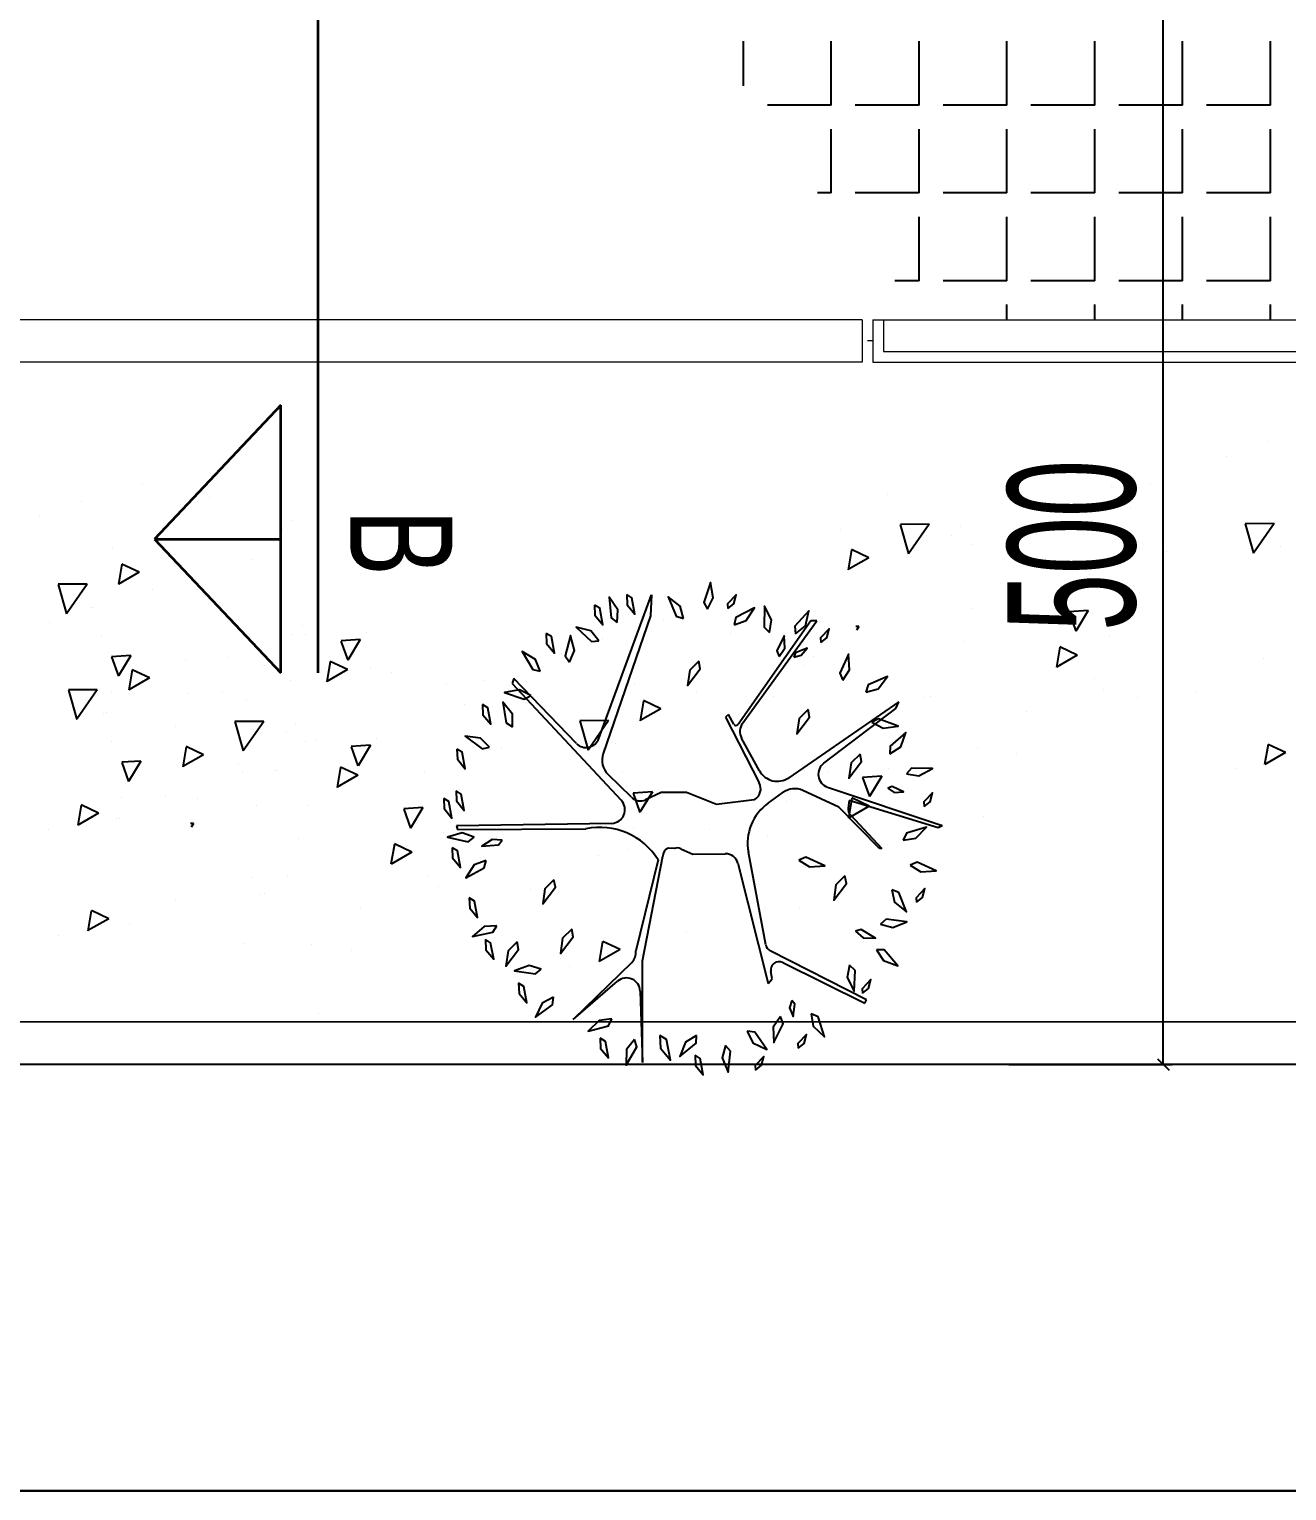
# Model space of a CAD drawing. Header units: inches. Extents: x -7543 to -822, y 102837 to 190349.
# Drawn here: x -837.31981 to -837.29028, y 102837.01408 to 102837.04841 of the extents above; entities that cross this region are included whole.
import ezdxf

# ---------------------------------------------------------------- set-up
doc = ezdxf.new("R2010")
doc.units = ezdxf.units.IN
doc.header["$MEASUREMENT"] = 0
doc.linetypes.add('ACAD_ISO03W100', pattern=[30, 12, -18])
doc.layers.get('0').update_dxf_attribs({"lineweight": 25})
for name, color, linetype, lineweight in [('ARSA', 7, 'Continuous', 30), ('BİTKİ', 96, 'Continuous', 25), ('ICOL', 55, 'Continuous', 25), ('TARAMA', 8, 'Continuous', 25), ('YAZI', 7, 'Continuous', 25)]:
    doc.layers.add(name, color=color, linetype=linetype, lineweight=lineweight)
doc.layers.add('BALKON', color=7, linetype='Continuous', lineweight=20, true_color=0xffaaa9)
doc.layers.add('DUVAR', color=7, linetype='Continuous', lineweight=35, true_color=0xfc4642)
doc.styles.add('İSİM', font='arial.ttf', dxfattribs={"width": 0.7, "height": 50})
doc.styles.add('OLCU', font='tromand.shx', dxfattribs={"width": 0.6, "height": 12})

msp = doc.modelspace()

# ---------------------------------------------------------------- linework, layer by layer
for p, q in [((-837.1072595602033, 102837.0251215506), (-837.3824230230462, 102837.0250815791)), ((-837.1879496586074, 102837.0241098292), (-837.3834437101627, 102837.0240814308))]:
    msp.add_line(p, q)
at = {"color": 0, "linetype": 'ByBlock', "lineweight": -2}
msp.add_line((-837.2933117917189, 102837.0242289293), (-837.2930417917189, 102837.0239589293), dxfattribs=at)
at = {"layer": 'ARSA', "color": 40}
msp.add_line((-837.3834437101627, 102837.0140814308), (-836.962991101425, 102837.0140814308), dxfattribs=at)
at = {"layer": 'BALKON'}
for p, q in [((-837.3002463222225, 102837.0415874989), (-837.3383713222224, 102837.0415874989)), ((-837.3002463222225, 102837.0415874989), (-837.3002463222225, 102837.0405874989)), ((-837.2999963222225, 102837.0415874989), (-837.2999963222225, 102837.0405874989)), ((-837.2999963222225, 102837.0415874989), (-837.2809963222224, 102837.0415874989)), ((-837.2997463222225, 102837.0415874989), (-837.2997463222225, 102837.0408374989)), ((-837.2999963222225, 102837.0410874989), (-837.3001213222225, 102837.0410874989)), ((-837.2997463222225, 102837.0408374989), (-837.2809963222224, 102837.0408374989)), ((-837.3002463222225, 102837.0405874989), (-837.3383713222224, 102837.0405874989)), ((-837.2999963222225, 102837.0405874989), (-837.2809963222224, 102837.0405874989))]:
    msp.add_line(p, q, dxfattribs=at)
at = {"layer": 'BİTKİ'}
for p, q in [((-837.2907181411408, 102837.0387335803), (-837.2907181411408, 102837.0387335803)), ((-837.291691129179, 102837.0383841327), (-837.291691129179, 102837.0383841327)), ((-837.29616754865, 102837.038021818), (-837.29616754865, 102837.038021818)), ((-837.2956724845678, 102837.037929397), (-837.2956724845678, 102837.037929397)), ((-837.3171533139611, 102837.0377348334), (-837.3171533139611, 102837.0377348334)), ((-837.2943858922551, 102837.0376708741), (-837.2943858922551, 102837.0376708741)), ((-837.293483373178, 102837.0377370028), (-837.293483373178, 102837.0377370028)), ((-837.3185922871655, 102837.0373103871), (-837.3185922871655, 102837.0373103871)), ((-837.3155839198147, 102837.0374156751), (-837.3155839198147, 102837.0374156751)), ((-837.2996538399568, 102837.0374746614), (-837.2996538399568, 102837.0374746614)), ((-837.3195652752037, 102837.0369609395), (-837.3195652752037, 102837.0369609395)), ((-837.3136367918918, 102837.0368786991), (-837.3136367918918, 102837.0368786991)), ((-837.2939538425982, 102837.0371798006), (-837.2939538425982, 102837.0371798006)), ((-837.3138652778449, 102837.0366660787), (-837.3138652778449, 102837.0366660787)), ((-837.3007498397862, 102837.0366701101), (-837.3007498397862, 102837.0366701101)), ((-837.2993529356469, 102837.0367769452), (-837.2991604504689, 102837.0360861853)), ((-837.2986767555985, 102837.0367805201), (-837.299351754131, 102837.0367791125)), ((-837.2986767557284, 102837.036780519), (-837.2991592685435, 102837.0360883518)), ((-837.297935197987, 102837.036725065), (-837.297935197987, 102837.036725065)), ((-837.2912529535843, 102837.0367938307), (-837.2910604684063, 102837.0361030709)), ((-837.2905767732093, 102837.0367974107), (-837.2912517717417, 102837.0367960031)), ((-837.2905767733391, 102837.0367974096), (-837.2910592861542, 102837.0361052424)), ((-837.3178466332339, 102837.0362113431), (-837.3178466332339, 102837.0362113431)), ((-837.3005004771095, 102837.0361851909), (-837.3005803107492, 102837.0357138527)), ((-837.3000918255426, 102837.0359974046), (-837.3004994489556, 102837.0361880434)), ((-837.2981466817973, 102837.0365103474), (-837.2981466817973, 102837.0365103474)), ((-837.2976875784196, 102837.036315979), (-837.2976875784196, 102837.036315979)), ((-837.2904204486414, 102837.0362530104), (-837.2904204486414, 102837.0362530104)), ((-837.317633661188, 102837.0358427181), (-837.3177134948278, 102837.0353713798)), ((-837.3172250103631, 102837.0356549401), (-837.3176326337762, 102837.0358455789)), ((-837.3163847278636, 102837.0360680988), (-837.3163847278636, 102837.0360680988)), ((-837.3145725711355, 102837.0359495853), (-837.3145725711355, 102837.0359495853)), ((-837.3000918261757, 102837.0359974036), (-837.3005792828629, 102837.0357167041)), ((-837.2930928729751, 102837.0361395841), (-837.2930928729751, 102837.0361395841)), ((-837.3172250109994, 102837.0356549392), (-837.3177124676865, 102837.0353742397)), ((-837.3139160918461, 102837.0355869), (-837.3139160918461, 102837.0355869)), ((-837.2949092442653, 102837.0356037815), (-837.2949092442653, 102837.0356037815)), ((-837.319127099609, 102837.0353706375), (-837.318934614431, 102837.0346798777)), ((-837.318450919234, 102837.0353742175), (-837.3191259177664, 102837.0353728099)), ((-837.3184509193638, 102837.0353742164), (-837.3189334321789, 102837.0346820492)), ((-837.3169128657872, 102837.0352534983), (-837.3169128657872, 102837.0352534983)), ((-837.2940881997556, 102837.0351903042), (-837.2940881997556, 102837.0351903042)), ((-837.3183518389917, 102837.034829052), (-837.3183518389917, 102837.034829052)), ((-837.3182945946661, 102837.0348298172), (-837.3182945946661, 102837.0348298172)), ((-837.3153434716407, 102837.0349343401), (-837.3153434716407, 102837.0349343401)), ((-837.3193248270297, 102837.0344796044), (-837.3193248270297, 102837.0344796044)), ((-837.3049045039495, 102837.0345304371), (-837.3049045039495, 102837.0345304371)), ((-837.2976571802371, 102837.0347931812), (-837.2976571802371, 102837.0347931812)), ((-837.2953882388946, 102837.0347216324), (-837.2952295536465, 102837.0342706865)), ((-837.2949382827982, 102837.0347553793), (-837.2953872217938, 102837.034724496)), ((-837.2949382821903, 102837.0347553783), (-837.2952285355809, 102837.0342735492)), ((-837.3181202970877, 102837.0341658762), (-837.3181202970877, 102837.0341658762)), ((-837.3136248296711, 102837.0341847437), (-837.3136248296711, 102837.0341847437)), ((-837.3133963437178, 102837.0343973641), (-837.3133963437178, 102837.0343973641)), ((-837.3133100521886, 102837.0341858649), (-837.3133100521886, 102837.0341858649)), ((-837.3118850161948, 102837.0342392583), (-837.3118850161948, 102837.0342392583)), ((-837.3033351098031, 102837.0342112788), (-837.3033351098031, 102837.0342112788)), ((-837.3003255507471, 102837.0343847797), (-837.3003944708307, 102837.0343800385)), ((-837.3003255501392, 102837.0343847787), (-837.300380796707, 102837.0342930678)), ((-837.2944503563047, 102837.0341680456), (-837.2944503563047, 102837.0341680456)), ((-837.3124878485196, 102837.0340396299), (-837.3123291632716, 102837.033588684)), ((-837.312037892925, 102837.0340733852), (-837.3124868319208, 102837.0340425019)), ((-837.3120378923171, 102837.0340733842), (-837.3123281457077, 102837.0335915552)), ((-837.306343477154, 102837.0341059908), (-837.306343477154, 102837.0341059908)), ((-837.2978489892979, 102837.0340297776), (-837.2978489892979, 102837.0340297776)), ((-837.2956089979886, 102837.0338975215), (-837.2956888316282, 102837.0334261832)), ((-837.2952003445865, 102837.0337097389), (-837.2956079679996, 102837.0339003777)), ((-837.3178751167194, 102837.0336690345), (-837.3177164314714, 102837.0332180887)), ((-837.3174251608739, 102837.0337027856), (-837.3178740998696, 102837.0336719023)), ((-837.317425160266, 102837.0337027846), (-837.3177154136567, 102837.0332209556)), ((-837.31760618506, 102837.033730008), (-837.31760618506, 102837.033730008)), ((-837.3161442796898, 102837.0335867637), (-837.3161442796898, 102837.0335867637)), ((-837.3151264234789, 102837.0336500624), (-837.3151264234789, 102837.0336500624)), ((-837.3143321229616, 102837.0334682503), (-837.3143321229616, 102837.0334682503)), ((-837.3142748786361, 102837.0334690155), (-837.3142748786361, 102837.0334690155)), ((-837.3127421820672, 102837.0335550486), (-837.3128220157068, 102837.0330837104)), ((-837.312333529407, 102837.0333672745), (-837.3127411528201, 102837.0335579133)), ((-837.307316465192, 102837.0337565432), (-837.307316465192, 102837.0337565432)), ((-837.3016164678334, 102837.0334616824), (-837.3016164678334, 102837.0334616824)), ((-837.3013879818802, 102837.0336743028), (-837.3013879818802, 102837.0336743028)), ((-837.2952003452203, 102837.033709738), (-837.2956878019074, 102837.0334290385)), ((-837.2908200202323, 102837.0336217358), (-837.2908200202323, 102837.0336217358)), ((-837.3173932130142, 102837.033361383), (-837.3174730466538, 102837.0328900448)), ((-837.3169845628255, 102837.0331736041), (-837.3174720195126, 102837.0328929046)), ((-837.3169845621892, 102837.0331736051), (-837.3173921856023, 102837.0333642439)), ((-837.3136756436721, 102837.0331055649), (-837.3136756436721, 102837.0331055649)), ((-837.3123335300439, 102837.0333672736), (-837.3128209867311, 102837.033086574)), ((-837.3117928846631, 102837.0333942285), (-837.3117928846631, 102837.0333942285)), ((-837.311297820581, 102837.0333018075), (-837.311297820581, 102837.0333018075)), ((-837.3091087091912, 102837.0331094133), (-837.3091087091912, 102837.0331094133)), ((-837.2948013756213, 102837.0331670002), (-837.2948013756213, 102837.0331670002)), ((-837.3188866514352, 102837.0328893024), (-837.318694166257, 102837.0321985426)), ((-837.3182104710601, 102837.0328928824), (-837.3188854695925, 102837.0328914749)), ((-837.31821047119, 102837.0328928814), (-837.3186929840051, 102837.0322007142)), ((-837.3178743594507, 102837.032839462), (-837.3178743594507, 102837.032839462)), ((-837.3160892214364, 102837.0328182346), (-837.3160892214364, 102837.0328182346)), ((-837.31527917597, 102837.0328470719), (-837.31527917597, 102837.0328470719)), ((-837.3100112282682, 102837.0330432846), (-837.3100112282682, 102837.0330432846)), ((-837.3055978232223, 102837.0330069468), (-837.3055978232223, 102837.0330069468)), ((-837.304135917852, 102837.0328637025), (-837.304135917852, 102837.0328637025)), ((-837.2986545615462, 102837.0327470219), (-837.2986545615462, 102837.0327470219)), ((-837.2945825045622, 102837.0329109474), (-837.2945825045622, 102837.0329109474)), ((-837.2924192806532, 102837.032820404), (-837.2924192806532, 102837.032820404)), ((-837.3147128108682, 102837.0326532783), (-837.3147128108682, 102837.0326532783)), ((-837.3095791786112, 102837.0325522111), (-837.3095791786112, 102837.0325522111)), ((-837.3053848511764, 102837.0326383218), (-837.3054646848161, 102837.0321669835)), ((-837.3049762009878, 102837.0324505429), (-837.3054636576749, 102837.0321698434)), ((-837.3049762003516, 102837.0324505438), (-837.3053838237646, 102837.0326411826)), ((-837.302323761124, 102837.032745189), (-837.302323761124, 102837.032745189)), ((-837.2987827310103, 102837.0327122645), (-837.2987827310103, 102837.0327122645)), ((-837.2937905072562, 102837.0327097344), (-837.2937905072562, 102837.0327097344)), ((-837.318694166257, 102837.0321985426), (-837.318694166257, 102837.0321985426)), ((-837.3180541464922, 102837.0323484821), (-837.3180541464922, 102837.0323484821)), ((-837.3179969021667, 102837.0323492474), (-837.3179969021667, 102837.0323492474)), ((-837.31497827166, 102837.0321493556), (-837.3147857864819, 102837.0314585958)), ((-837.3143020916116, 102837.0321529305), (-837.3149770901441, 102837.032151523)), ((-837.3143020917414, 102837.0321529295), (-837.3147846045565, 102837.0314607623)), ((-837.3135605340002, 102837.0320974754), (-837.3135605340002, 102837.0320974754)), ((-837.3068782895974, 102837.0321662412), (-837.3066858044194, 102837.0314754814)), ((-837.3062021092223, 102837.0321698212), (-837.3068771077549, 102837.0321684136)), ((-837.3062021093523, 102837.0321698201), (-837.3066846221674, 102837.0314776529)), ((-837.3016672818344, 102837.0323825036), (-837.3016672818344, 102837.0323825036)), ((-837.2963988758524, 102837.0323751448), (-837.2963988758524, 102837.0323751448)), ((-837.3163751757993, 102837.0320425206), (-837.3163751757993, 102837.0320425206)), ((-837.3137720178105, 102837.0318827579), (-837.3137720178105, 102837.0318827579)), ((-837.3116445680208, 102837.0317579233), (-837.3116445680208, 102837.0317579233)), ((-837.3178798489138, 102837.0316845411), (-837.3178798489138, 102837.0316845411)), ((-837.3161258131225, 102837.0315576014), (-837.3162056467623, 102837.0310862632)), ((-837.3157171615558, 102837.031369815), (-837.3161247849688, 102837.0315604538)), ((-837.3133129144328, 102837.0316883895), (-837.3133129144328, 102837.0316883895)), ((-837.3130696040148, 102837.0317045299), (-837.3130696040148, 102837.0317045299)), ((-837.3122474003457, 102837.0315582948), (-837.3120887150976, 102837.031107349)), ((-837.3117974447512, 102837.0315920501), (-837.3122463837469, 102837.0315611668)), ((-837.3117974441432, 102837.0315920492), (-837.3120876975338, 102837.0311102201)), ((-837.3087182089882, 102837.0315119946), (-837.3087182089882, 102837.0315119946)), ((-837.3060457846545, 102837.0316254209), (-837.3060457846545, 102837.0316254209)), ((-837.2991468118242, 102837.0315645444), (-837.2991468118242, 102837.0315645444)), ((-837.2975512967985, 102837.0315492077), (-837.2975512967985, 102837.0315492077)), ((-837.2966234858949, 102837.0313993802), (-837.2966234858949, 102837.0313993802)), ((-837.2907175188677, 102837.031609852), (-837.2907973525074, 102837.0311385137)), ((-837.290308864265, 102837.0314220724), (-837.290796320952, 102837.0311413728)), ((-837.2903088636303, 102837.0314220733), (-837.2907164870434, 102837.0316127121)), ((-837.3176346685456, 102837.0311876995), (-837.3174759832975, 102837.0307367536)), ((-837.3171847127, 102837.0312214506), (-837.3176336516958, 102837.0311905673)), ((-837.3171847120921, 102837.0312214496), (-837.3174749654828, 102837.0307396205)), ((-837.3157171621889, 102837.0313698141), (-837.316204618876, 102837.0310891146)), ((-837.3148859753051, 102837.0311687273), (-837.3148859753051, 102837.0311687273)), ((-837.3125017338932, 102837.0310737136), (-837.3125815675329, 102837.0306023753)), ((-837.3120930812331, 102837.0308859394), (-837.3125007046461, 102837.0310765782)), ((-837.2996362061831, 102837.031034862), (-837.2996362061831, 102837.031034862)), ((-837.2914898450131, 102837.0310340185), (-837.2914898450131, 102837.0310340185)), ((-837.3147996837758, 102837.0309572282), (-837.3147996837758, 102837.0309572282)), ((-837.3140344304621, 102837.0309876804), (-837.3140344304621, 102837.0309876804)), ((-837.3139771861365, 102837.0309884456), (-837.3139771861365, 102837.0309884456)), ((-837.31209308187, 102837.0308859385), (-837.3125805385572, 102837.030605239)), ((-837.3105345802785, 102837.030976192), (-837.3105345802785, 102837.030976192)), ((-837.305871487076, 102837.0309614799), (-837.305871487076, 102837.0309614799)), ((-837.3010612421771, 102837.0309814686), (-837.3010612421771, 102837.0309814686)), ((-837.3002390385079, 102837.0308352336), (-837.30008035326, 102837.0303842877)), ((-837.2997890829134, 102837.0308689889), (-837.3002380219092, 102837.0308381056)), ((-837.2997890823054, 102837.0308689879), (-837.3000793356962, 102837.0303871589)), ((-837.3176339112767, 102837.030358127), (-837.3176339112767, 102837.030358127)), ((-837.3166160550661, 102837.0304214256), (-837.3166160550661, 102837.0304214256)), ((-837.3097135357688, 102837.0305627147), (-837.3097135357688, 102837.0305627147)), ((-837.3056263067078, 102837.0304646382), (-837.3054676214598, 102837.0300136924)), ((-837.3051763508623, 102837.0304983893), (-837.3056252898581, 102837.030467506)), ((-837.3051763502544, 102837.0304983883), (-837.3054666036451, 102837.0300165593)), ((-837.3028776134673, 102837.030445666), (-837.3028776134673, 102837.030445666)), ((-837.3004933720555, 102837.0303506523), (-837.3005732056952, 102837.029879314)), ((-837.3000847193954, 102837.0301628782), (-837.3004923428084, 102837.030353517)), ((-837.3185916648923, 102837.0301866588), (-837.3186714985321, 102837.0297153205)), ((-837.3181830096551, 102837.0299988801), (-837.3185906330681, 102837.0301895189)), ((-837.3158487732625, 102837.0303368995), (-837.3158487732625, 102837.0303368995)), ((-837.3144723626942, 102837.0301719432), (-837.3144723626942, 102837.0301719432)), ((-837.3132825162502, 102837.0301655917), (-837.3132825162502, 102837.0301655917)), ((-837.3110135749077, 102837.0300940429), (-837.3108548896597, 102837.029643097)), ((-837.3105636188112, 102837.0301277897), (-837.311012557807, 102837.0300969064)), ((-837.3105636182033, 102837.0301277887), (-837.3108538715941, 102837.0296459597)), ((-837.3020260686244, 102837.0302646192), (-837.3020260686244, 102837.0302646192)), ((-837.3000847200324, 102837.0301628773), (-837.3005721767195, 102837.0298821777)), ((-837.3181830102897, 102837.0299988792), (-837.3186704669768, 102837.0297181796)), ((-837.3184537180832, 102837.0297172076), (-837.3184537180832, 102837.0297172076)), ((-837.3177564539927, 102837.0298679123), (-837.3177564539927, 102837.0298679123)), ((-837.3176992096671, 102837.0298686775), (-837.3176992096671, 102837.0298686775)), ((-837.3159508867601, 102837.0297571902), (-837.3160198068439, 102837.029752449)), ((-837.3159508861523, 102837.0297571892), (-837.3160061327202, 102837.0296654783)), ((-837.2974019234537, 102837.029918788), (-837.2974019234537, 102837.029918788)), ((-837.3193639910378, 102837.0296108253), (-837.3193639910378, 102837.0296108253)), ((-837.3134743253111, 102837.0294021881), (-837.3134743253111, 102837.0294021881)), ((-837.3100756923177, 102837.0295404561), (-837.3100756923177, 102837.0295404561)), ((-837.3056255494391, 102837.0296350657), (-837.3056255494391, 102837.0296350657)), ((-837.3038404114247, 102837.0296138382), (-837.3038404114247, 102837.0296138382)), ((-837.3024640008565, 102837.0294488819), (-837.3024640008565, 102837.0294488819)), ((-837.3112343340017, 102837.029269932), (-837.3113141676414, 102837.0287985937)), ((-837.3108256812334, 102837.0290821485), (-837.3113131379206, 102837.028801449)), ((-837.3108256805996, 102837.0290821494), (-837.3112333040126, 102837.0292727882)), ((-837.3064453562455, 102837.0289941463), (-837.3064453562455, 102837.0289941463)), ((-837.305748092155, 102837.029144851), (-837.305748092155, 102837.029144851)), ((-837.3145592356019, 102837.0284758931), (-837.3145592356019, 102837.0284758931)), ((-837.3137367379627, 102837.0285071106), (-837.3137367379627, 102837.0285071106)), ((-837.3104267116345, 102837.0285394106), (-837.3104267116345, 102837.0285394106)), ((-837.3102078405753, 102837.0282833578), (-837.3102078405753, 102837.0282833578)), ((-837.3163756068922, 102837.0279400905), (-837.3163756068922, 102837.0279400905)), ((-837.3144080670234, 102837.028084675), (-837.3144080670234, 102837.028084675)), ((-837.3142798975593, 102837.0281194323), (-837.3142798975593, 102837.0281194323)), ((-837.3094158432693, 102837.0280821449), (-837.3094158432693, 102837.0280821449)), ((-837.3080446166664, 102837.0281928145), (-837.3080446166664, 102837.0281928145)), ((-837.3183512167185, 102837.0277053237), (-837.3184310503582, 102837.0272339855)), ((-837.3179425614811, 102837.027517545), (-837.3183501848941, 102837.0277081838)), ((-837.3120242118655, 102837.0277475553), (-837.3120242118655, 102837.0277475553)), ((-837.3025508737642, 102837.0277528319), (-837.3025508737642, 102837.0277528319)), ((-837.301728376125, 102837.0277840493), (-837.301728376125, 102837.0277840493)), ((-837.3179425621157, 102837.0275175441), (-837.3184300188028, 102837.0272368446)), ((-837.3174587614932, 102837.0273873424), (-837.3174587614932, 102837.0273873424)), ((-837.319123542864, 102837.0271294902), (-837.319123542864, 102837.0271294902)), ((-837.3147721478374, 102837.0269369549), (-837.3147721478374, 102837.0269369549)), ((-837.3131766328115, 102837.0269216182), (-837.3131766328115, 102837.0269216182)), ((-837.3063428548808, 102837.0269822625), (-837.3064226885205, 102837.0265109242)), ((-837.3059341996435, 102837.0267944838), (-837.3063418230565, 102837.0269851226)), ((-837.3043672450544, 102837.0272170293), (-837.3043672450544, 102837.0272170293)), ((-837.312248821908, 102837.0267717907), (-837.312248821908, 102837.0267717907)), ((-837.305934200278, 102837.0267944829), (-837.3064216569651, 102837.0265137833)), ((-837.3054503996556, 102837.0266642812), (-837.3054503996556, 102837.0266642812)), ((-837.3071151810262, 102837.026406429), (-837.3071151810262, 102837.026406429)), ((-837.3130272594667, 102837.0252911985), (-837.3130272594667, 102837.0252911985))]:
    msp.add_line(p, q, dxfattribs=at)
at = {"layer": 'BİTKİ', "color": 11}
for p, q in [((-837.3064322517018, 102837.0317495238), (-837.3051982903924, 102837.0351278675)), ((-837.3051982903924, 102837.0351278675), (-837.3052174117845, 102837.0346309037)), ((-837.3052174117845, 102837.0346309037), (-837.3063309672447, 102837.0313998294)), ((-837.3014504928832, 102837.0345162196), (-837.3031634377595, 102837.0320801944)), ((-837.303065962025, 102837.0320925215), (-837.3013166431382, 102837.0345162196)), ((-837.3013166431382, 102837.0345162196), (-837.3014504928832, 102837.0345162196)), ((-837.3084271835318, 102837.0331563746), (-837.3084717251039, 102837.0330450637)), ((-837.3069572892065, 102837.0316300516), (-837.3084271835318, 102837.0331563746)), ((-837.3084717251039, 102837.0330450637), (-837.3059071379762, 102837.0302981508)), ((-837.2993881450818, 102837.0326148866), (-837.301973223012, 102837.0308257251)), ((-837.3011452946862, 102837.0311707316), (-837.2994583323274, 102837.0324559026)), ((-837.2994583323274, 102837.0324559026), (-837.2993881450818, 102837.0326148866)), ((-837.3033876738094, 102837.0323167096), (-837.3034544867803, 102837.0322499233)), ((-837.3034544867803, 102837.0322499233), (-837.3026638372419, 102837.030707792)), ((-837.3032614293334, 102837.0320872635), (-837.3033876738094, 102837.0323167096)), ((-837.3026595907011, 102837.0309934371), (-837.303080886122, 102837.0317591308)), ((-837.3056692269151, 102837.0303710622), (-837.3062123410858, 102837.0309019178)), ((-837.3049688336866, 102837.0304831678), (-837.3053341275398, 102837.0303136329)), ((-837.3043760696004, 102837.0304831678), (-837.3049688336866, 102837.0304831678)), ((-837.3036685771613, 102837.0301964579), (-837.3043760696004, 102837.0304831678)), ((-837.3024570397338, 102837.0302313096), (-837.3021096492884, 102837.0304800974)), ((-837.3008003646205, 102837.0301391162), (-837.3016395920475, 102837.0305301652)), ((-837.3010598867207, 102837.0306061928), (-837.2983714953818, 102837.0297089389)), ((-837.3027882223153, 102837.0303064597), (-837.3036685771613, 102837.0301964579)), ((-837.3027655751412, 102837.0303213675), (-837.3027882223153, 102837.0303064597)), ((-837.2998442940835, 102837.0291643027), (-837.3008003646205, 102837.0301391162)), ((-837.3005517865226, 102837.030292028), (-837.3005767039905, 102837.0301176732)), ((-837.2984671023426, 102837.0296515969), (-837.3005517865226, 102837.030292028)), ((-837.3061299422407, 102837.0297573158), (-837.3097731086605, 102837.029702587)), ((-837.3097731086605, 102837.029702587), (-837.3097508384868, 102837.0296135379)), ((-837.3005257494425, 102837.0299555875), (-837.2997869299071, 102837.0291643027)), ((-837.2983714953818, 102837.0297089389), (-837.2984671023426, 102837.0296515969)), ((-837.3097508384868, 102837.0296135379), (-837.3067344660808, 102837.0296309681)), ((-837.3054086261708, 102837.0265265717), (-837.3049312770548, 102837.0289846845)), ((-837.3046599897565, 102837.0291666902), (-837.3048049395718, 102837.0291728775)), ((-837.3045072451971, 102837.0291615986), (-837.3042230984632, 102837.0290305045)), ((-837.3042230984632, 102837.0290305045), (-837.3034632083132, 102837.0290448365)), ((-837.3025128493409, 102837.026905018), (-837.3029198775062, 102837.0290796697)), ((-837.2997869299071, 102837.0291643027), (-837.2998442940835, 102837.0291643027)), ((-837.3050403152644, 102837.0289007764), (-837.3055651446965, 102837.0267639103)), ((-837.3031675136023, 102837.0288191219), (-837.3024522971183, 102837.0259942421)), ((-837.3001502363577, 102837.0256091006), (-837.3024091666495, 102837.0267661193)), ((-837.305658865416, 102837.0264896671), (-837.3070339468276, 102837.0251503645)), ((-837.3054086261708, 102837.024137323), (-837.3054086261708, 102837.0265265717)), ((-837.3023632139739, 102837.0261055529), (-837.3023948169548, 102837.0262743998)), ((-837.3021141072297, 102837.0264868583), (-837.300188479142, 102837.0255326445)), ((-837.3070339468276, 102837.0251503645), (-837.30599300362, 102837.0260495956)), ((-837.3024522971183, 102837.0259942421), (-837.3023632139739, 102837.0261055529)), ((-837.3054632888768, 102837.0258175402), (-837.3054086261708, 102837.024137323)), ((-837.300188479142, 102837.0255326445), (-837.3001502363577, 102837.0256091006))]:
    msp.add_line(p, q, dxfattribs=at)
at = {"layer": 'BİTKİ', "color": 3}
for points in [[(-837.3038776337473, 102837.0347878149), (-837.3037440085934, 102837.0350549614), (-837.3038108209379, 102837.0354111569), (-837.3039667168733, 102837.0349436503)], [(-837.3065346680414, 102837.0348848918), (-837.3065254186508, 102837.0346461093), (-837.3063413316725, 102837.0344221247), (-837.3064121674812, 102837.0348099605)], [(-837.3059991500429, 102837.0344768777), (-837.3059857356368, 102837.0347752784), (-837.306191649552, 102837.0350735042), (-837.3061439154701, 102837.034583007)], [(-837.3057774586808, 102837.0351297763), (-837.3057682092901, 102837.0348909938), (-837.3055841223118, 102837.0346670092), (-837.3056549581206, 102837.035054845)], [(-837.3044469124936, 102837.0345684379), (-837.3045228294399, 102837.0348573315), (-837.3048081032803, 102837.0350808444), (-837.3046166865392, 102837.0346267236)], [(-837.3034011622462, 102837.0348053139), (-837.3032603847985, 102837.0349162281), (-837.303205687864, 102837.0351266808), (-837.3034097282016, 102837.0349126731)], [(-837.3032567813674, 102837.0344197293), (-837.3029748100324, 102837.0345182943), (-837.3027745995471, 102837.0348203787), (-837.3032121286312, 102837.0345935872)], [(-837.3024223533068, 102837.0342401074), (-837.30237420327, 102837.0345349031), (-837.3025439029933, 102837.0348551236), (-837.3025537426631, 102837.0343624074)], [(-837.3018130626167, 102837.0342089718), (-837.301582331718, 102837.0343986719), (-837.3014984900303, 102837.0347512478), (-837.3018310601597, 102837.0343875678)], [(-837.3076704820825, 102837.0342170255), (-837.3076612326918, 102837.033978243), (-837.3074771457134, 102837.0337542585), (-837.3075479815222, 102837.0341420942)], [(-837.3071218097998, 102837.0335450099), (-837.3070063822541, 102837.0338205083), (-837.3070969077121, 102837.0341714276), (-837.3072211329279, 102837.033694527)], [(-837.3064299833783, 102837.0340449203), (-837.306616840578, 102837.0342779595), (-837.3069683620969, 102837.0343661174), (-837.3066087866385, 102837.0340291137)], [(-837.302199859174, 102837.0336730489), (-837.3020669892269, 102837.0338716647), (-837.3020842639198, 102837.0341610756), (-837.3022549206776, 102837.0338056737)], [(-837.3012186177552, 102837.0340038742), (-837.3010778403075, 102837.0341147884), (-837.301023143373, 102837.0343252412), (-837.3012271837105, 102837.0341112334)], [(-837.3078107820626, 102837.033329924), (-837.3079198978769, 102837.0336079827), (-837.3082293089763, 102837.0337966729), (-837.3079861985333, 102837.0333679966)], [(-837.3018524740689, 102837.0336608172), (-837.3016787546103, 102837.033704883), (-837.3015431876343, 102837.0338748939), (-837.3018166325555, 102837.0337623787)], [(-837.3040861978516, 102837.0335631977), (-837.3042984285861, 102837.0333530049), (-837.3043493595392, 102837.032994194), (-837.3040517877727, 102837.0333870262)], [(-837.3007063704939, 102837.0331167002), (-837.3005424790528, 102837.033366425), (-837.3005672620352, 102837.0337279841), (-837.3007766567474, 102837.0332818677)], [(-837.3001624197553, 102837.0328404355), (-837.2998744785805, 102837.0329198885), (-837.2996544798502, 102837.0332078812), (-837.3001062197768, 102837.0330109114)], [(-837.3080286749894, 102837.0327600756), (-837.3082941631351, 102837.0328969659), (-837.3086511510683, 102837.0328345254), (-837.3081855907561, 102837.0326729097)], [(-837.3091626295572, 102837.03254736), (-837.3091533801667, 102837.0323085775), (-837.3089692931883, 102837.032084593), (-837.309040128997, 102837.0324724287)], [(-837.308457357996, 102837.0320219936), (-837.3084639649917, 102837.0323206225), (-837.3086893958385, 102837.0326043832), (-837.3086089082836, 102837.0321181859)], [(-837.3015198305425, 102837.0324296617), (-837.301732061277, 102837.0322194689), (-837.30178299223, 102837.031860658), (-837.3014854204635, 102837.0322534902)], [(-837.300020529359, 102837.0321327549), (-837.2997586056041, 102837.0319891623), (-837.2994001462193, 102837.0320425108), (-837.2998614492062, 102837.0322159052)], [(-837.3089992821717, 102837.0315452726), (-837.309212061091, 102837.0317549104), (-837.3095714693845, 102837.0318014386), (-837.3091750185848, 102837.0315087052)], [(-837.2995956730724, 102837.0313924635), (-837.299344378546, 102837.0315539379), (-837.2992199595847, 102837.0318943187), (-837.2995927030913, 102837.0315719395)], [(-837.3097639425175, 102837.0315010362), (-837.3097546931269, 102837.0312622537), (-837.3095706061486, 102837.0310382692), (-837.3096414419573, 102837.0314261049)], [(-837.3002963297458, 102837.0313856154), (-837.3005085604804, 102837.0311754226), (-837.3005594914333, 102837.0308166117), (-837.3002619196668, 102837.0312094439)], [(-837.2992111163098, 102837.0309188385), (-837.2989157525037, 102837.0308743062), (-837.29859763651, 102837.031047919), (-837.2990904362964, 102837.0310517173)], [(-837.3100757348534, 102837.0303434013), (-837.3100664854627, 102837.0301046188), (-837.3098823984843, 102837.0298806342), (-837.3099532342932, 102837.03026847)], [(-837.309786213764, 102837.0305214989), (-837.3097769643733, 102837.0302827164), (-837.309592877395, 102837.0300587318), (-837.3096637132038, 102837.0304465676)], [(-837.299644845979, 102837.0305813399), (-837.2994958577029, 102837.0304817269), (-837.2992788029732, 102837.0304947406), (-837.2995453883793, 102837.0306226624)], [(-837.2987910942028, 102837.030152512), (-837.298650316755, 102837.0302634261), (-837.2985956198206, 102837.0304738789), (-837.298799660158, 102837.0302598711)], [(-837.2992823107169, 102837.0293655336), (-837.2989870642118, 102837.0294108371), (-837.2987349564755, 102837.0296711847), (-837.2992065980379, 102837.0295282851)], [(-837.3093591479046, 102837.0294315058), (-837.3096387985205, 102837.0295364745), (-837.3099860590492, 102837.0294327956), (-837.3095048178375, 102837.0293266214)], [(-837.3087016268254, 102837.0293644916), (-837.3089400681242, 102837.0293802524), (-837.3091820679681, 102837.0292205866), (-837.3087889524703, 102837.0292504945)], [(-837.3098752968899, 102837.0291857664), (-837.3098660474993, 102837.0289469838), (-837.309681960521, 102837.0287229993), (-837.3097527963298, 102837.0291108351)], [(-837.3090814668108, 102837.0288882767), (-837.3093608423524, 102837.0287825781), (-837.3095533116164, 102837.0284755035), (-837.3091216870495, 102837.0287133402)], [(-837.3017355514464, 102837.028893877), (-837.3014838360945, 102837.0287330595), (-837.3011226079824, 102837.0287622732), (-837.301571258069, 102837.0289661829)], [(-837.2991236412881, 102837.0287764423), (-837.2988719259362, 102837.0286156248), (-837.2985106978241, 102837.0286448385), (-837.2989593479106, 102837.0288487482)], [(-837.307488127032, 102837.0284324563), (-837.3077003577665, 102837.0282222635), (-837.3077512887195, 102837.0278634526), (-837.307453716953, 102837.0282562848)], [(-837.3006544278235, 102837.028521946), (-837.300866658558, 102837.0283117532), (-837.300917589511, 102837.0279529423), (-837.3006200177446, 102837.0283457745)], [(-837.3094744214281, 102837.0280058692), (-837.3094651720376, 102837.0277670866), (-837.3092810850592, 102837.0275431021), (-837.3093519208679, 102837.0279309379)], [(-837.2995546072543, 102837.0281974665), (-837.2994860561873, 102837.0279067369), (-837.2992065543816, 102837.0276760468), (-837.2993863691921, 102837.0281348852)], [(-837.2989692609198, 102837.027904029), (-837.2988284834719, 102837.0280149432), (-837.2987737865375, 102837.0282253959), (-837.298977826875, 102837.0280113881)], [(-837.3088281552066, 102837.0273541132), (-837.3091263233871, 102837.0273362627), (-837.3094013916507, 102837.0271003037), (-837.3089185710046, 102837.0271990473)], [(-837.3070703463289, 102837.0272690908), (-837.3072825770633, 102837.0270588979), (-837.3073335080164, 102837.0267000871), (-837.3070359362499, 102837.0270929192)], [(-837.3004076756727, 102837.0272243835), (-837.3002240366058, 102837.0270714805), (-837.2999344054331, 102837.0270584088), (-837.3002700219673, 102837.0272652803)], [(-837.2998204666254, 102837.0273863851), (-837.2995323189446, 102837.0273076843), (-837.2991961141512, 102837.0274429822), (-837.2996851026587, 102837.0275042708)], [(-837.3090958167478, 102837.0270263319), (-837.3090865673572, 102837.0267875493), (-837.3089024803788, 102837.0265635648), (-837.3089733161876, 102837.0269514006)], [(-837.308353529751, 102837.0269707918), (-837.3085657604854, 102837.026760599), (-837.3086166914385, 102837.0264017882), (-837.308319119672, 102837.0267946203)], [(-837.2999151199161, 102837.0267836867), (-837.2997505768894, 102837.0265343907), (-837.2994086962814, 102837.0264141541), (-837.299735620992, 102837.0267829173)], [(-837.3077840423589, 102837.0263350102), (-837.3080700970418, 102837.026421008), (-837.3084096314526, 102837.0262942974), (-837.3079223583239, 102837.0262206023)], [(-837.3005443176147, 102837.0264300556), (-837.3005999434477, 102837.0261365787), (-837.3004384359693, 102837.0258121492), (-837.3004160785762, 102837.0263044562)], [(-837.3083163366057, 102837.0260022704), (-837.308307087215, 102837.0257634878), (-837.3081230002366, 102837.0255395033), (-837.3081938360455, 102837.025927339)], [(-837.3002387001146, 102837.0257668568), (-837.3000979226669, 102837.025877771), (-837.3000432257325, 102837.0260882237), (-837.30024726607, 102837.0258742159)], [(-837.3074981175389, 102837.0256722948), (-837.3077632472971, 102837.0255347116), (-837.3079185614938, 102837.025207272), (-837.3075176454893, 102837.0254938596)], [(-837.3019037084379, 102837.0255933458), (-837.3019524060671, 102837.0254208675), (-837.3018729558012, 102837.0252184576), (-837.3018336743056, 102837.0255115254)], [(-837.3021673337815, 102837.0252179969), (-837.3023375183025, 102837.0249725175), (-837.3023219312619, 102837.0246104453), (-837.3021012674614, 102837.0250510966)], [(-837.3014486983487, 102837.0252851372), (-837.3013997786314, 102837.0249904683), (-837.3011363597905, 102837.0247415713), (-837.3012850308728, 102837.0252114255)], [(-837.3061297664573, 102837.0251659768), (-837.3064260688676, 102837.0251281908), (-837.3066847111413, 102837.0248743338), (-837.3062095905257, 102837.0250052019)], [(-837.3029479793527, 102837.0248728495), (-837.3028136570142, 102837.0246060529), (-837.3024881461411, 102837.0244467361), (-837.3027697969875, 102837.0248511355)], [(-837.3064010428875, 102837.0247110621), (-837.3063917934969, 102837.0244722795), (-837.3062077065185, 102837.024248295), (-837.3062785423273, 102837.0246361307)], [(-837.3055990104976, 102837.0246768522), (-837.3057852584894, 102837.0244433258), (-837.3057939633838, 102837.0240810229), (-837.3055442740402, 102837.0245059009)], [(-837.3049965608083, 102837.0247730757), (-837.3049823671888, 102837.0244747111), (-837.304749798217, 102837.0241967707), (-837.3048426150225, 102837.0246807656)], [(-837.304143021515, 102837.0247708663), (-837.3043983382742, 102837.02461583), (-837.3045313668122, 102837.0242787208), (-837.3041505513802, 102837.0245915237)], [(-837.3034592069429, 102837.0245399067), (-837.3035343691986, 102837.0242508158), (-837.3033949596352, 102837.023916295), (-837.3033396705084, 102837.0244059982)], [(-837.3017531183709, 102837.0244756485), (-837.3016123409232, 102837.0245865626), (-837.3015576439888, 102837.0247970154), (-837.3017616843263, 102837.0245830076)], [(-837.3041739568336, 102837.0243103426), (-837.3041647074429, 102837.02407156), (-837.3039806204645, 102837.0238475755), (-837.3040514562733, 102837.0242354112)], [(-837.302755307258, 102837.0239636179), (-837.3026145298103, 102837.024074532), (-837.3025598328758, 102837.0242849848), (-837.3027638732133, 102837.024070977)]]:
    msp.add_lwpolyline(points, close=True, dxfattribs=at)
at = {"layer": 'BİTKİ', "color": 11}
for centre, radius, start, end in [((-837.3032101429135, 102837.032115482), 5.853700617528331e-05, 208.8202085162789, 322.9275588984089), ((-837.3028001544078, 102837.0319135933), 0.0003204199886293979, 142.3062366668817, 208.8202085162789), ((-837.3067333188045, 102837.031859194), 0.0003204199886293979, 225.6539639248233, 339.9847411052982), ((-837.3058771321139, 102837.0312448674), 0.0004795618261410813, 161.1475310802957, 225.6539639248233), ((-837.3009587308438, 102837.0309102265), 0.0003204199886293979, 125.6087987072913, 251.5970571802098), ((-837.3029300879043, 102837.0305712855), 0.0002992046852925349, 303.3555919431047, 27.14418039729358), ((-837.3022394289812, 102837.031224616), 0.0004795618261410813, 208.8202085162789, 303.7177750605911), ((-837.3054600858003, 102837.0305850329), 0.0002992046852925349, 225.6539639248233, 294.8962786197384), ((-837.3018304254567, 102837.0300902082), 0.0004795618261410813, 66.55098490488656, 125.6087987072913), ((-837.3061395653207, 102837.0300775912), 0.0003204199886293979, 271.7210062109144, 43.49924745479489), ((-837.3017844727199, 102837.0292921827), 0.001155121550695049, 125.6087987072913, 190.6013529013418), ((-837.3003819612254, 102837.030089842), 0.0001967214230402861, 171.866792422806, 223.0361699859783), ((-837.3064088506795, 102837.0280560093), 0.001608266364625631, 31.68613078826997, 101.6810608472912), ((-837.3047346065193, 102837.0289891588), 0.0001967214230402861, 110.9483457108549, 181.3032486034932), ((-837.304589656704, 102837.0289829714), 0.0001967214230402861, 65.2332680982228, 110.9483457108549), ((-837.3034575661304, 102837.028745685), 0.0002992046852925349, 14.20785300677835, 91.08050590284707), ((-837.3058824306643, 102837.0267192048), 0.0003204199886293979, 314.2448171748968, 8.020166911664605), ((-837.3023194857549, 102837.0269412097), 0.0001967214230402861, 190.6013529013418, 242.8785837380379), ((-837.3022014533688, 102837.0263105916), 0.0001967214230402861, 63.64002925719436, 190.6013529013418), ((-837.3057835394332, 102837.0258071215), 0.0003204199886293979, 1.863353006921923, 130.8224832032866)]:
    msp.add_arc(centre, radius, start, end, dxfattribs=at)
at = {"layer": 'DUVAR', "linetype": 'ACAD_ISO03W100'}
msp.add_line((-837.3130266214087, 102837.0332911652), (-837.3130266214087, 102837.0830375989), dxfattribs=at)
at = {"layer": 'DUVAR'}
for p, q in [((-837.3138983190593, 102837.0395803467), (-837.3168665207505, 102837.0364357559)), ((-837.3138983190593, 102837.0332911652), (-837.3138983190593, 102837.0395803467)), ((-837.3168665207505, 102837.0364357559), (-837.3138983190593, 102837.0364357559)), ((-837.3168665207505, 102837.0364357559), (-837.3138983190593, 102837.0332911652))]:
    msp.add_line(p, q, dxfattribs=at)
msp.add_solid([(-837.3138983190593, 102837.0395803467), (-837.3168665207505, 102837.0364357559), (-837.3138983190593, 102837.0364357559), (-837.3138983190593, 102837.0395803467)], dxfattribs=at)
at = {"layer": 'ICOL'}
msp.add_line((-837.2931767917189, 102837.0240939293), (-837.2931767917189, 102837.0490874989), dxfattribs=at)
at = {"layer": 'ICOL', "color": 53}
msp.add_line((-837.2968044578953, 102837.0240939293), (-837.2929667917189, 102837.0240939293), dxfattribs=at)
at = {"layer": 'TARAMA'}
for p, q in [((-837.3030353060519, 102837.0470824729), (-837.3030353060519, 102837.0481279275)), ((-837.3009728060518, 102837.0466279275), (-837.3009728060518, 102837.0481279275)), ((-837.2989103060519, 102837.0466279275), (-837.2989103060519, 102837.0481279275)), ((-837.2968478060518, 102837.0466279275), (-837.2968478060518, 102837.0481279275)), ((-837.2947853060518, 102837.0466279275), (-837.2947853060518, 102837.0481279275)), ((-837.2927228060519, 102837.0466279275), (-837.2927228060519, 102837.0481279275)), ((-837.2906603060519, 102837.0466279275), (-837.2906603060519, 102837.0481279275)), ((-837.3009728060518, 102837.0466279275), (-837.3024728060518, 102837.0466279275)), ((-837.2989103060519, 102837.0466279275), (-837.3004103060518, 102837.0466279275)), ((-837.2968478060518, 102837.0466279275), (-837.2983478060519, 102837.0466279275)), ((-837.2947853060518, 102837.0466279275), (-837.2962853060519, 102837.0466279275)), ((-837.2927228060519, 102837.0466279275), (-837.2942228060518, 102837.0466279275)), ((-837.2906603060519, 102837.0466279275), (-837.2921603060519, 102837.0466279275)), ((-837.3009728060518, 102837.0445654275), (-837.3009728060518, 102837.0460654275)), ((-837.2989103060519, 102837.0445654275), (-837.2989103060519, 102837.0460654275)), ((-837.2968478060518, 102837.0445654275), (-837.2968478060518, 102837.0460654275)), ((-837.2947853060518, 102837.0445654275), (-837.2947853060518, 102837.0460654275)), ((-837.2927228060519, 102837.0445654275), (-837.2927228060519, 102837.0460654275)), ((-837.2906603060519, 102837.0445654275), (-837.2906603060519, 102837.0460654275)), ((-837.3009728060518, 102837.0445654275), (-837.3013011479109, 102837.0445654275)), ((-837.2989103060519, 102837.0445654275), (-837.3004103060518, 102837.0445654275)), ((-837.2968478060518, 102837.0445654275), (-837.2983478060519, 102837.0445654275)), ((-837.2947853060518, 102837.0445654275), (-837.2962853060519, 102837.0445654275)), ((-837.2927228060519, 102837.0445654275), (-837.2942228060518, 102837.0445654275)), ((-837.2906603060519, 102837.0445654275), (-837.2921603060519, 102837.0445654275)), ((-837.2989103060519, 102837.0425029275), (-837.2989103060519, 102837.0440029275)), ((-837.2968478060518, 102837.0425029275), (-837.2968478060518, 102837.0440029275)), ((-837.2947853060518, 102837.0425029275), (-837.2947853060518, 102837.0440029275)), ((-837.2927228060519, 102837.0425029275), (-837.2927228060519, 102837.0440029275)), ((-837.2906603060519, 102837.0425029275), (-837.2906603060519, 102837.0440029275)), ((-837.2989103060519, 102837.0425029275), (-837.2994819876974, 102837.0425029275)), ((-837.2968478060518, 102837.0425029275), (-837.2983478060519, 102837.0425029275)), ((-837.2947853060518, 102837.0425029275), (-837.2962853060519, 102837.0425029275)), ((-837.2927228060519, 102837.0425029275), (-837.2942228060518, 102837.0425029275)), ((-837.2906603060519, 102837.0425029275), (-837.2921603060519, 102837.0425029275)), ((-837.2968478060518, 102837.0415874989), (-837.2968478060518, 102837.0419404275)), ((-837.2947853060518, 102837.0415874989), (-837.2947853060518, 102837.0419404275)), ((-837.2927228060519, 102837.0415874989), (-837.2927228060519, 102837.0419404275)), ((-837.2906603060519, 102837.0415874989), (-837.2906603060519, 102837.0419404275))]:
    msp.add_line(p, q, dxfattribs=at)

# ---------------------------------------------------------------- texts
at = {"layer": 'ICOL', "style": 'OLCU', "width": 0.6}
msp.add_text('500', height=0.003, rotation=90, dxfattribs=at).set_placement((-837.2938367917188, 102837.0342764284))
at = {"layer": 'YAZI', "style": 'İSİM', "width": 0.7}
msp.add_text('B', height=0.0024, rotation=270.0600676951756, dxfattribs=at).set_placement((-837.3122705666741, 102837.0371350104))

doc.saveas('drawing.dxf')
